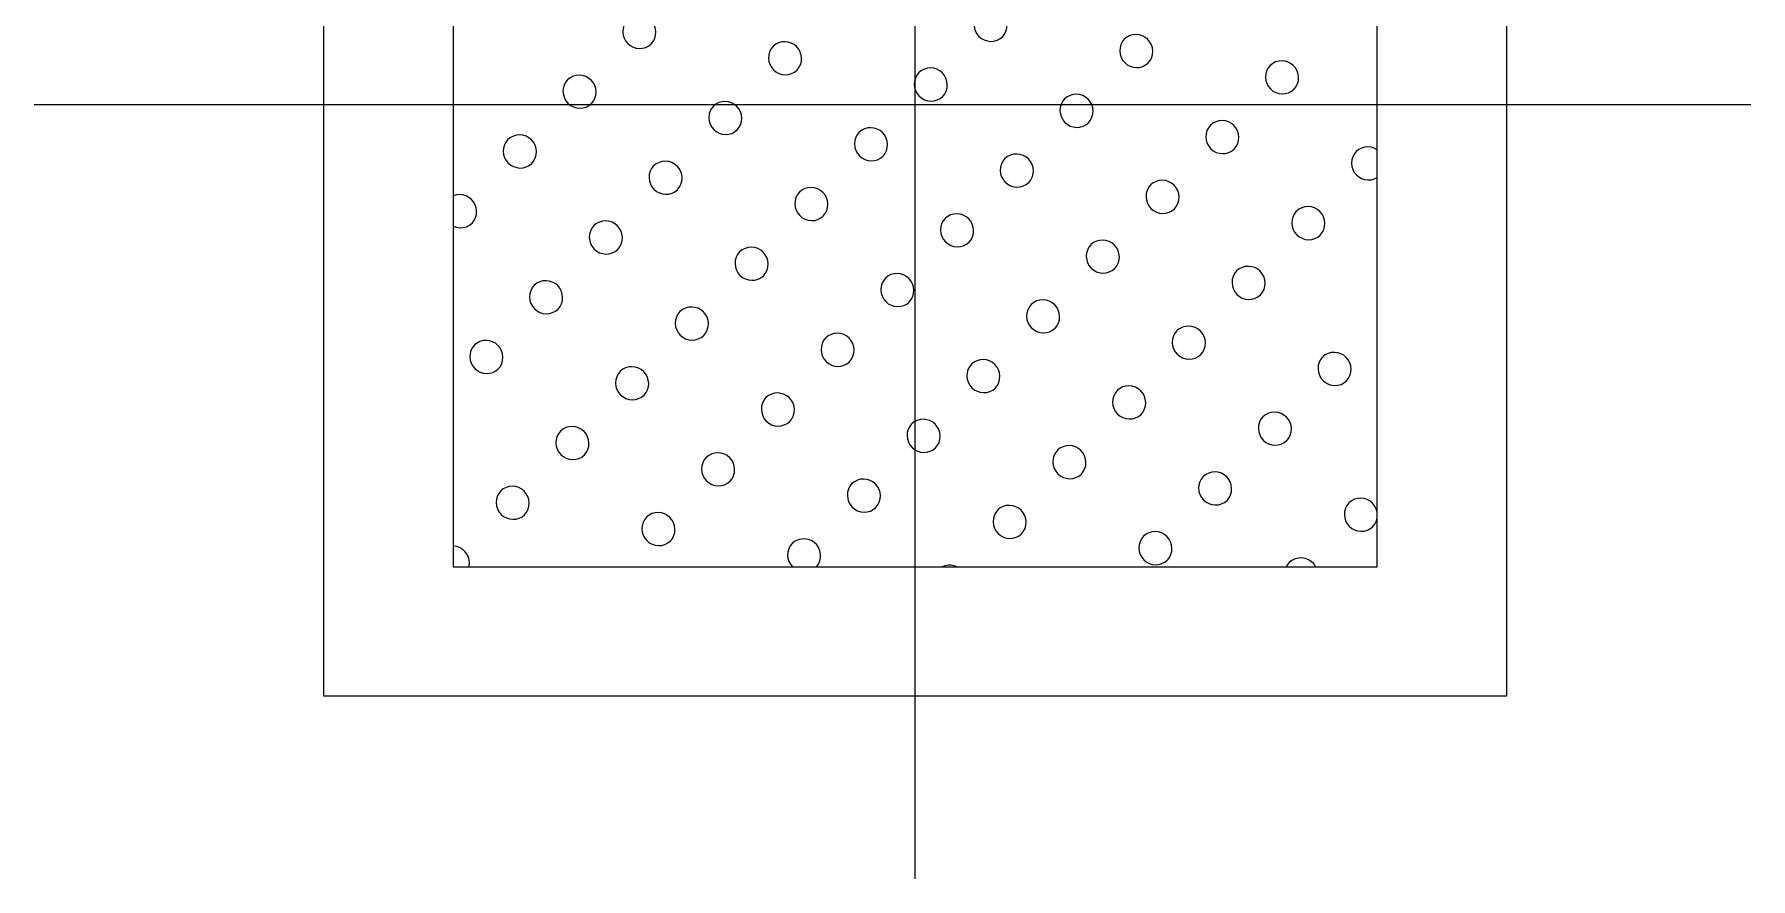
# Model space of a CAD drawing. Header units: centimetres. Extents: x 2956 to 3877, y -643 to -349.
# Drawn here: x 3553.15 to 3578.55, y -562.58 to -550.09 of the extents above; entities that cross this region are included whole.
import ezdxf

# ---------------------------------------------------------------- set-up
doc = ezdxf.new("R2010")
doc.units = ezdxf.units.CM
doc.layers.get('0').update_dxf_attribs({"lineweight": 0})

msp = doc.modelspace()

# ---------------------------------------------------------------- linework, layer by layer
for p, q in [((3566.189, -562.581, -5082402.957), (3566.189, -537.184, -5082402.957)), ((3557.439, -559.882, -5082402.957), (3557.439, -542.382, -5082402.957)), ((3574.939, -542.382, -5082402.957), (3574.939, -559.882, -5082402.957)), ((3559.354, -544.298, -5082402.957), (3559.354, -557.967, -5082402.957)), ((3573.023, -557.967, -5082402.957), (3573.023, -544.298, -5082402.957)), ((3578.551, -551.132, -5082402.957), (3553.154, -551.132, -5082402.957)), ((3559.354, -557.967, -5082402.957), (3573.023, -557.967, -5082402.957)), ((3574.939, -559.882, -5082402.957), (3557.439, -559.882, -5082402.957))]:
    msp.add_line(p, q)
at = {"elevation": -5082402.957}
msp.add_lwpolyline([(3573.023, -544.298), (3559.354, -544.298), (3559.354, -557.967), (3573.023, -557.967)], close=True, dxfattribs=at)
for points in [[(3562.283, -550.232), (3562.312, -550.194), (3562.334, -550.151), (3562.347, -550.104), (3562.351, -550.057), (3562.345, -550.009), (3562.331, -549.963), (3562.308, -549.921), (3562.277, -549.884), (3562.24, -549.853), (3562.198, -549.83), (3562.152, -549.816), (3562.105, -549.81), (3562.057, -549.814), (3562.01, -549.827), (3561.967, -549.849), (3561.929, -549.878)], [(3567.126, -549.772), (3567.097, -549.81), (3567.075, -549.853), (3567.062, -549.9), (3567.058, -549.948), (3567.064, -549.995), (3567.078, -550.041), (3567.101, -550.083), (3567.132, -550.12), (3567.169, -550.151), (3567.211, -550.174), (3567.257, -550.188), (3567.305, -550.194), (3567.353, -550.19), (3567.399, -550.177), (3567.442, -550.155), (3567.48, -550.126)], [(3567.48, -550.126), (3567.51, -550.088), (3567.531, -550.045), (3567.544, -549.998), (3567.548, -549.95), (3567.543, -549.903), (3567.528, -549.857), (3567.505, -549.815), (3567.475, -549.778), (3567.438, -549.747), (3567.395, -549.724), (3567.35, -549.71), (3567.302, -549.704), (3567.254, -549.708), (3567.208, -549.721), (3567.165, -549.743), (3567.127, -549.772)], [(3561.929, -549.878), (3561.9, -549.916), (3561.878, -549.959), (3561.865, -550.006), (3561.861, -550.054), (3561.867, -550.101), (3561.881, -550.147), (3561.904, -550.189), (3561.935, -550.227), (3561.972, -550.257), (3562.014, -550.28), (3562.06, -550.294), (3562.107, -550.3), (3562.155, -550.296), (3562.202, -550.283), (3562.245, -550.261), (3562.283, -550.232)], [(3564.086, -550.267), (3564.056, -550.305), (3564.035, -550.348), (3564.022, -550.395), (3564.018, -550.442), (3564.023, -550.49), (3564.038, -550.536), (3564.061, -550.578), (3564.091, -550.615), (3564.128, -550.646), (3564.171, -550.669), (3564.216, -550.683), (3564.264, -550.689), (3564.312, -550.685), (3564.358, -550.672), (3564.401, -550.65), (3564.439, -550.621)], [(3564.44, -550.621), (3564.469, -550.583), (3564.491, -550.54), (3564.504, -550.493), (3564.507, -550.445), (3564.502, -550.398), (3564.488, -550.352), (3564.465, -550.31), (3564.434, -550.272), (3564.397, -550.242), (3564.355, -550.219), (3564.309, -550.205), (3564.261, -550.199), (3564.213, -550.203), (3564.167, -550.216), (3564.124, -550.238), (3564.086, -550.267)], [(3569.283, -550.161), (3569.253, -550.199), (3569.232, -550.242), (3569.219, -550.289), (3569.215, -550.336), (3569.221, -550.384), (3569.235, -550.43), (3569.258, -550.472), (3569.288, -550.509), (3569.326, -550.54), (3569.368, -550.563), (3569.414, -550.577), (3569.461, -550.583), (3569.509, -550.579), (3569.556, -550.566), (3569.598, -550.544), (3569.636, -550.515)], [(3569.637, -550.514), (3569.666, -550.476), (3569.688, -550.434), (3569.701, -550.387), (3569.705, -550.339), (3569.699, -550.292), (3569.685, -550.246), (3569.662, -550.204), (3569.631, -550.166), (3569.594, -550.136), (3569.552, -550.113), (3569.506, -550.099), (3569.458, -550.093), (3569.411, -550.097), (3569.364, -550.11), (3569.321, -550.131), (3569.283, -550.161)], [(3566.596, -551.009), (3566.626, -550.971), (3566.647, -550.929), (3566.66, -550.882), (3566.664, -550.834), (3566.659, -550.787), (3566.644, -550.741), (3566.621, -550.698), (3566.591, -550.661), (3566.554, -550.631), (3566.511, -550.608), (3566.466, -550.593), (3566.418, -550.588), (3566.37, -550.592), (3566.324, -550.605), (3566.281, -550.626), (3566.243, -550.656)], [(3571.44, -550.55), (3571.41, -550.588), (3571.389, -550.631), (3571.376, -550.677), (3571.372, -550.725), (3571.377, -550.773), (3571.392, -550.819), (3571.415, -550.861), (3571.445, -550.898), (3571.482, -550.929), (3571.524, -550.952), (3571.57, -550.966), (3571.618, -550.972), (3571.666, -550.968), (3571.712, -550.955), (3571.755, -550.933), (3571.793, -550.904)], [(3571.794, -550.903), (3571.823, -550.865), (3571.845, -550.822), (3571.858, -550.776), (3571.861, -550.728), (3571.856, -550.681), (3571.842, -550.635), (3571.819, -550.592), (3571.788, -550.555), (3571.751, -550.525), (3571.709, -550.502), (3571.663, -550.487), (3571.615, -550.482), (3571.567, -550.486), (3571.521, -550.499), (3571.478, -550.52), (3571.44, -550.55)], [(3561.045, -550.762), (3561.016, -550.8), (3560.994, -550.843), (3560.981, -550.89), (3560.977, -550.937), (3560.983, -550.985), (3560.997, -551.031), (3561.02, -551.073), (3561.051, -551.11), (3561.088, -551.141), (3561.13, -551.164), (3561.176, -551.178), (3561.224, -551.184), (3561.271, -551.18), (3561.318, -551.167), (3561.361, -551.145), (3561.399, -551.116)], [(3561.399, -551.116), (3561.429, -551.078), (3561.45, -551.035), (3561.463, -550.988), (3561.467, -550.94), (3561.461, -550.893), (3561.447, -550.847), (3561.424, -550.805), (3561.394, -550.767), (3561.356, -550.737), (3561.314, -550.714), (3561.268, -550.7), (3561.221, -550.694), (3561.173, -550.698), (3561.126, -550.711), (3561.084, -550.733), (3561.046, -550.762)], [(3566.242, -550.656), (3566.213, -550.694), (3566.191, -550.737), (3566.178, -550.784), (3566.175, -550.831), (3566.18, -550.879), (3566.194, -550.925), (3566.217, -550.967), (3566.248, -551.004), (3566.285, -551.035), (3566.327, -551.058), (3566.373, -551.072), (3566.421, -551.078), (3566.469, -551.074), (3566.515, -551.061), (3566.558, -551.039), (3566.596, -551.01)], [(3563.556, -551.504), (3563.585, -551.466), (3563.607, -551.423), (3563.62, -551.377), (3563.624, -551.329), (3563.618, -551.282), (3563.604, -551.236), (3563.581, -551.193), (3563.55, -551.156), (3563.513, -551.126), (3563.471, -551.103), (3563.425, -551.088), (3563.377, -551.083), (3563.329, -551.087), (3563.283, -551.1), (3563.24, -551.121), (3563.202, -551.151)], [(3568.399, -551.045), (3568.37, -551.083), (3568.348, -551.126), (3568.335, -551.172), (3568.331, -551.22), (3568.337, -551.268), (3568.351, -551.314), (3568.374, -551.356), (3568.405, -551.393), (3568.442, -551.424), (3568.484, -551.447), (3568.53, -551.461), (3568.578, -551.467), (3568.625, -551.463), (3568.672, -551.45), (3568.715, -551.428), (3568.753, -551.399)], [(3568.753, -551.398), (3568.782, -551.36), (3568.804, -551.317), (3568.817, -551.271), (3568.821, -551.223), (3568.815, -551.176), (3568.801, -551.13), (3568.778, -551.087), (3568.747, -551.05), (3568.71, -551.02), (3568.668, -550.997), (3568.622, -550.982), (3568.575, -550.977), (3568.527, -550.981), (3568.48, -550.994), (3568.437, -551.015), (3568.399, -551.045)], [(3563.202, -551.151), (3563.172, -551.189), (3563.151, -551.232), (3563.138, -551.278), (3563.134, -551.326), (3563.139, -551.374), (3563.154, -551.42), (3563.177, -551.462), (3563.207, -551.499), (3563.244, -551.53), (3563.287, -551.553), (3563.333, -551.567), (3563.38, -551.573), (3563.428, -551.569), (3563.474, -551.556), (3563.517, -551.534), (3563.555, -551.505)], [(3560.515, -551.999), (3560.545, -551.961), (3560.566, -551.918), (3560.579, -551.872), (3560.583, -551.824), (3560.578, -551.777), (3560.563, -551.731), (3560.54, -551.688), (3560.51, -551.651), (3560.473, -551.621), (3560.43, -551.598), (3560.385, -551.583), (3560.337, -551.578), (3560.289, -551.582), (3560.243, -551.595), (3560.2, -551.616), (3560.162, -551.646)], [(3565.358, -551.54), (3565.329, -551.578), (3565.307, -551.621), (3565.295, -551.667), (3565.291, -551.715), (3565.296, -551.763), (3565.311, -551.809), (3565.333, -551.851), (3565.364, -551.888), (3565.401, -551.919), (3565.443, -551.942), (3565.489, -551.956), (3565.537, -551.962), (3565.585, -551.958), (3565.631, -551.945), (3565.674, -551.923), (3565.712, -551.894)], [(3565.713, -551.893), (3565.742, -551.855), (3565.763, -551.812), (3565.776, -551.766), (3565.78, -551.718), (3565.775, -551.67), (3565.76, -551.625), (3565.738, -551.582), (3565.707, -551.545), (3565.67, -551.515), (3565.628, -551.492), (3565.582, -551.477), (3565.534, -551.472), (3565.486, -551.476), (3565.44, -551.489), (3565.397, -551.51), (3565.359, -551.54)], [(3570.556, -551.434), (3570.526, -551.472), (3570.505, -551.515), (3570.492, -551.561), (3570.488, -551.609), (3570.493, -551.657), (3570.508, -551.703), (3570.531, -551.745), (3570.561, -551.782), (3570.598, -551.813), (3570.641, -551.836), (3570.686, -551.85), (3570.734, -551.855), (3570.782, -551.852), (3570.828, -551.839), (3570.871, -551.817), (3570.909, -551.788)], [(3570.91, -551.787), (3570.939, -551.749), (3570.961, -551.706), (3570.974, -551.66), (3570.977, -551.612), (3570.972, -551.564), (3570.958, -551.519), (3570.935, -551.476), (3570.904, -551.439), (3570.867, -551.409), (3570.825, -551.386), (3570.779, -551.371), (3570.731, -551.366), (3570.683, -551.37), (3570.637, -551.383), (3570.594, -551.404), (3570.556, -551.434)], [(3560.161, -551.646), (3560.132, -551.684), (3560.11, -551.727), (3560.097, -551.773), (3560.093, -551.821), (3560.099, -551.869), (3560.113, -551.915), (3560.136, -551.957), (3560.167, -551.994), (3560.204, -552.025), (3560.246, -552.048), (3560.292, -552.062), (3560.34, -552.068), (3560.388, -552.064), (3560.434, -552.051), (3560.477, -552.029), (3560.515, -552)], [(3567.869, -552.282), (3567.899, -552.244), (3567.92, -552.201), (3567.933, -552.155), (3567.937, -552.107), (3567.932, -552.059), (3567.917, -552.014), (3567.894, -551.971), (3567.864, -551.934), (3567.827, -551.904), (3567.784, -551.881), (3567.738, -551.866), (3567.691, -551.861), (3567.643, -551.865), (3567.597, -551.878), (3567.554, -551.899), (3567.516, -551.929)], [(3572.712, -551.823), (3572.683, -551.861), (3572.662, -551.903), (3572.649, -551.949), (3572.645, -551.997), (3572.65, -552.044), (3572.664, -552.09), (3572.686, -552.132), (3572.716, -552.169), (3572.752, -552.2), (3572.794, -552.223), (3572.839, -552.238), (3572.887, -552.244), (3572.934, -552.241), (3572.98, -552.229), (3573.023, -552.209)], [(3573.023, -551.797), (3572.981, -551.775), (3572.935, -551.76), (3572.888, -551.755), (3572.84, -551.759), (3572.794, -551.772), (3572.751, -551.793), (3572.713, -551.823)], [(3562.318, -552.035), (3562.288, -552.073), (3562.267, -552.116), (3562.254, -552.162), (3562.25, -552.21), (3562.256, -552.258), (3562.27, -552.304), (3562.293, -552.346), (3562.323, -552.383), (3562.361, -552.414), (3562.403, -552.437), (3562.449, -552.451), (3562.496, -552.456), (3562.544, -552.453), (3562.591, -552.44), (3562.633, -552.418), (3562.671, -552.389)], [(3562.672, -552.388), (3562.701, -552.35), (3562.723, -552.307), (3562.736, -552.261), (3562.74, -552.213), (3562.734, -552.165), (3562.72, -552.12), (3562.697, -552.077), (3562.666, -552.04), (3562.629, -552.01), (3562.587, -551.987), (3562.541, -551.972), (3562.493, -551.967), (3562.446, -551.971), (3562.399, -551.984), (3562.356, -552.005), (3562.318, -552.035)], [(3567.515, -551.929), (3567.486, -551.967), (3567.464, -552.01), (3567.451, -552.056), (3567.447, -552.104), (3567.453, -552.152), (3567.467, -552.198), (3567.49, -552.24), (3567.521, -552.277), (3567.558, -552.308), (3567.6, -552.331), (3567.646, -552.345), (3567.694, -552.35), (3567.742, -552.347), (3567.788, -552.334), (3567.831, -552.312), (3567.869, -552.283)], [(3564.829, -552.777), (3564.858, -552.739), (3564.88, -552.696), (3564.893, -552.65), (3564.896, -552.602), (3564.891, -552.554), (3564.877, -552.509), (3564.854, -552.466), (3564.823, -552.429), (3564.786, -552.399), (3564.744, -552.376), (3564.698, -552.361), (3564.65, -552.356), (3564.602, -552.36), (3564.556, -552.373), (3564.513, -552.394), (3564.475, -552.424)], [(3569.672, -552.318), (3569.642, -552.356), (3569.621, -552.399), (3569.608, -552.445), (3569.604, -552.493), (3569.609, -552.541), (3569.624, -552.587), (3569.647, -552.629), (3569.677, -552.666), (3569.714, -552.697), (3569.757, -552.72), (3569.803, -552.734), (3569.85, -552.739), (3569.898, -552.735), (3569.944, -552.723), (3569.987, -552.701), (3570.025, -552.672)], [(3570.026, -552.671), (3570.055, -552.633), (3570.077, -552.59), (3570.09, -552.544), (3570.094, -552.496), (3570.088, -552.448), (3570.074, -552.402), (3570.051, -552.36), (3570.02, -552.323), (3569.983, -552.293), (3569.941, -552.27), (3569.895, -552.255), (3569.847, -552.25), (3569.799, -552.254), (3569.753, -552.267), (3569.71, -552.288), (3569.672, -552.317)], [(3559.631, -552.883), (3559.661, -552.845), (3559.683, -552.802), (3559.695, -552.755), (3559.699, -552.707), (3559.693, -552.659), (3559.678, -552.613), (3559.655, -552.57), (3559.624, -552.533), (3559.586, -552.503), (3559.543, -552.48), (3559.497, -552.467), (3559.448, -552.462), (3559.4, -552.467), (3559.354, -552.481)], [(3564.475, -552.424), (3564.445, -552.462), (3564.424, -552.505), (3564.411, -552.551), (3564.407, -552.599), (3564.412, -552.647), (3564.427, -552.693), (3564.45, -552.735), (3564.48, -552.772), (3564.517, -552.803), (3564.559, -552.826), (3564.605, -552.84), (3564.653, -552.845), (3564.701, -552.842), (3564.747, -552.829), (3564.79, -552.807), (3564.828, -552.778)], [(3561.788, -553.272), (3561.817, -553.234), (3561.839, -553.191), (3561.852, -553.145), (3561.856, -553.097), (3561.85, -553.049), (3561.836, -553.003), (3561.813, -552.961), (3561.782, -552.924), (3561.745, -552.894), (3561.703, -552.871), (3561.657, -552.856), (3561.61, -552.851), (3561.562, -552.855), (3561.515, -552.868), (3561.472, -552.889), (3561.434, -552.919)], [(3566.631, -552.813), (3566.602, -552.851), (3566.58, -552.894), (3566.567, -552.94), (3566.563, -552.988), (3566.569, -553.036), (3566.583, -553.082), (3566.606, -553.124), (3566.637, -553.161), (3566.674, -553.192), (3566.716, -553.215), (3566.762, -553.229), (3566.81, -553.234), (3566.858, -553.23), (3566.904, -553.218), (3566.947, -553.196), (3566.985, -553.167)], [(3566.985, -553.166), (3567.015, -553.128), (3567.036, -553.085), (3567.049, -553.039), (3567.053, -552.991), (3567.048, -552.943), (3567.033, -552.897), (3567.01, -552.855), (3566.98, -552.818), (3566.943, -552.788), (3566.9, -552.765), (3566.855, -552.75), (3566.807, -552.745), (3566.759, -552.749), (3566.713, -552.762), (3566.67, -552.783), (3566.632, -552.812)], [(3571.828, -552.707), (3571.799, -552.745), (3571.778, -552.788), (3571.765, -552.834), (3571.761, -552.882), (3571.766, -552.93), (3571.781, -552.976), (3571.803, -553.018), (3571.834, -553.055), (3571.871, -553.086), (3571.913, -553.108), (3571.959, -553.123), (3572.007, -553.128), (3572.055, -553.124), (3572.101, -553.111), (3572.144, -553.09), (3572.182, -553.061)], [(3572.183, -553.06), (3572.212, -553.022), (3572.233, -552.979), (3572.246, -552.933), (3572.25, -552.885), (3572.245, -552.837), (3572.23, -552.791), (3572.208, -552.749), (3572.177, -552.712), (3572.14, -552.681), (3572.098, -552.659), (3572.052, -552.644), (3572.004, -552.639), (3571.956, -552.643), (3571.91, -552.655), (3571.867, -552.677), (3571.829, -552.706)], [(3559.354, -552.928), (3559.401, -552.944), (3559.45, -552.951), (3559.499, -552.948), (3559.547, -552.936), (3559.592, -552.914), (3559.631, -552.884)], [(3561.434, -552.919), (3561.405, -552.957), (3561.383, -553), (3561.37, -553.046), (3561.366, -553.094), (3561.372, -553.142), (3561.386, -553.188), (3561.409, -553.23), (3561.44, -553.267), (3561.477, -553.298), (3561.519, -553.321), (3561.565, -553.335), (3561.612, -553.34), (3561.66, -553.337), (3561.707, -553.324), (3561.75, -553.302), (3561.788, -553.273)], [(3569.142, -553.555), (3569.171, -553.517), (3569.193, -553.474), (3569.206, -553.428), (3569.21, -553.38), (3569.204, -553.332), (3569.19, -553.286), (3569.167, -553.244), (3569.136, -553.207), (3569.099, -553.176), (3569.057, -553.153), (3569.011, -553.139), (3568.963, -553.134), (3568.916, -553.138), (3568.869, -553.15), (3568.826, -553.172), (3568.788, -553.201)], [(3563.591, -553.308), (3563.561, -553.346), (3563.54, -553.389), (3563.527, -553.435), (3563.523, -553.483), (3563.528, -553.531), (3563.543, -553.577), (3563.566, -553.619), (3563.596, -553.656), (3563.633, -553.687), (3563.676, -553.709), (3563.721, -553.724), (3563.769, -553.729), (3563.817, -553.725), (3563.863, -553.713), (3563.906, -553.691), (3563.944, -553.662)], [(3563.945, -553.661), (3563.974, -553.623), (3563.996, -553.58), (3564.009, -553.534), (3564.012, -553.486), (3564.007, -553.438), (3563.993, -553.392), (3563.97, -553.35), (3563.939, -553.313), (3563.902, -553.282), (3563.86, -553.26), (3563.814, -553.245), (3563.766, -553.24), (3563.718, -553.244), (3563.672, -553.257), (3563.629, -553.278), (3563.591, -553.307)], [(3568.788, -553.202), (3568.758, -553.24), (3568.737, -553.283), (3568.724, -553.329), (3568.72, -553.377), (3568.726, -553.425), (3568.74, -553.471), (3568.763, -553.513), (3568.793, -553.55), (3568.831, -553.581), (3568.873, -553.603), (3568.919, -553.618), (3568.966, -553.623), (3569.014, -553.619), (3569.061, -553.606), (3569.104, -553.585), (3569.142, -553.556)], [(3566.101, -554.05), (3566.131, -554.012), (3566.152, -553.969), (3566.165, -553.923), (3566.169, -553.875), (3566.164, -553.827), (3566.149, -553.781), (3566.126, -553.739), (3566.096, -553.702), (3566.059, -553.671), (3566.017, -553.648), (3565.971, -553.634), (3565.923, -553.629), (3565.875, -553.633), (3565.829, -553.645), (3565.786, -553.667), (3565.748, -553.696)], [(3570.945, -553.591), (3570.915, -553.629), (3570.894, -553.672), (3570.881, -553.718), (3570.877, -553.766), (3570.882, -553.814), (3570.897, -553.859), (3570.92, -553.902), (3570.95, -553.939), (3570.987, -553.969), (3571.029, -553.992), (3571.075, -554.007), (3571.123, -554.012), (3571.171, -554.008), (3571.217, -553.995), (3571.26, -553.974), (3571.298, -553.944)], [(3571.299, -553.944), (3571.328, -553.906), (3571.35, -553.863), (3571.363, -553.817), (3571.366, -553.769), (3571.361, -553.721), (3571.347, -553.675), (3571.324, -553.633), (3571.293, -553.596), (3571.256, -553.565), (3571.214, -553.542), (3571.168, -553.528), (3571.12, -553.523), (3571.072, -553.526), (3571.026, -553.539), (3570.983, -553.561), (3570.945, -553.59)], [(3560.55, -553.803), (3560.521, -553.841), (3560.499, -553.884), (3560.486, -553.93), (3560.482, -553.978), (3560.488, -554.026), (3560.502, -554.072), (3560.525, -554.114), (3560.556, -554.151), (3560.593, -554.182), (3560.635, -554.204), (3560.681, -554.219), (3560.729, -554.224), (3560.777, -554.22), (3560.823, -554.207), (3560.866, -554.186), (3560.904, -554.157)], [(3560.904, -554.156), (3560.934, -554.118), (3560.955, -554.075), (3560.968, -554.029), (3560.972, -553.981), (3560.967, -553.933), (3560.952, -553.887), (3560.929, -553.845), (3560.899, -553.808), (3560.862, -553.777), (3560.819, -553.755), (3560.773, -553.74), (3560.726, -553.735), (3560.678, -553.739), (3560.632, -553.752), (3560.589, -553.773), (3560.551, -553.802)], [(3565.747, -553.697), (3565.718, -553.735), (3565.696, -553.778), (3565.683, -553.824), (3565.68, -553.872), (3565.685, -553.92), (3565.699, -553.966), (3565.722, -554.008), (3565.753, -554.045), (3565.79, -554.075), (3565.832, -554.098), (3565.878, -554.113), (3565.926, -554.118), (3565.974, -554.114), (3566.02, -554.101), (3566.063, -554.08), (3566.101, -554.051)], [(3563.061, -554.545), (3563.09, -554.507), (3563.112, -554.464), (3563.125, -554.418), (3563.129, -554.37), (3563.123, -554.322), (3563.109, -554.276), (3563.086, -554.234), (3563.055, -554.197), (3563.018, -554.166), (3562.976, -554.143), (3562.93, -554.129), (3562.882, -554.124), (3562.834, -554.127), (3562.788, -554.14), (3562.745, -554.162), (3562.707, -554.191)], [(3567.904, -554.086), (3567.875, -554.124), (3567.853, -554.167), (3567.84, -554.213), (3567.836, -554.261), (3567.842, -554.309), (3567.856, -554.354), (3567.879, -554.397), (3567.91, -554.434), (3567.947, -554.464), (3567.989, -554.487), (3568.035, -554.502), (3568.083, -554.507), (3568.13, -554.503), (3568.177, -554.49), (3568.22, -554.469), (3568.258, -554.439)], [(3568.258, -554.439), (3568.287, -554.401), (3568.309, -554.358), (3568.322, -554.312), (3568.326, -554.264), (3568.32, -554.216), (3568.306, -554.17), (3568.283, -554.128), (3568.253, -554.091), (3568.215, -554.06), (3568.173, -554.037), (3568.127, -554.023), (3568.08, -554.018), (3568.032, -554.021), (3567.985, -554.034), (3567.942, -554.056), (3567.904, -554.085)], [(3562.707, -554.192), (3562.677, -554.23), (3562.656, -554.273), (3562.643, -554.319), (3562.639, -554.367), (3562.644, -554.415), (3562.659, -554.461), (3562.682, -554.503), (3562.712, -554.54), (3562.749, -554.57), (3562.792, -554.593), (3562.838, -554.608), (3562.885, -554.613), (3562.933, -554.609), (3562.979, -554.596), (3563.022, -554.575), (3563.06, -554.545)], [(3560.02, -555.04), (3560.05, -555.002), (3560.071, -554.959), (3560.084, -554.913), (3560.088, -554.865), (3560.083, -554.817), (3560.068, -554.771), (3560.045, -554.729), (3560.015, -554.692), (3559.978, -554.661), (3559.935, -554.638), (3559.89, -554.624), (3559.842, -554.619), (3559.794, -554.622), (3559.748, -554.635), (3559.705, -554.657), (3559.667, -554.686)], [(3564.863, -554.581), (3564.834, -554.619), (3564.813, -554.662), (3564.8, -554.708), (3564.796, -554.756), (3564.801, -554.804), (3564.816, -554.849), (3564.838, -554.892), (3564.869, -554.929), (3564.906, -554.959), (3564.948, -554.982), (3564.994, -554.997), (3565.042, -555.002), (3565.09, -554.998), (3565.136, -554.985), (3565.179, -554.964), (3565.217, -554.934)], [(3565.218, -554.934), (3565.247, -554.896), (3565.268, -554.853), (3565.281, -554.807), (3565.285, -554.759), (3565.28, -554.711), (3565.265, -554.665), (3565.243, -554.623), (3565.212, -554.586), (3565.175, -554.555), (3565.133, -554.532), (3565.087, -554.518), (3565.039, -554.513), (3564.991, -554.516), (3564.945, -554.529), (3564.902, -554.551), (3564.864, -554.58)], [(3570.061, -554.475), (3570.031, -554.513), (3570.01, -554.556), (3569.997, -554.602), (3569.993, -554.65), (3569.998, -554.698), (3570.013, -554.743), (3570.036, -554.786), (3570.066, -554.823), (3570.103, -554.853), (3570.146, -554.876), (3570.191, -554.891), (3570.239, -554.896), (3570.287, -554.892), (3570.333, -554.879), (3570.376, -554.858), (3570.414, -554.828)], [(3570.415, -554.828), (3570.444, -554.79), (3570.466, -554.747), (3570.479, -554.701), (3570.482, -554.653), (3570.477, -554.605), (3570.463, -554.559), (3570.44, -554.517), (3570.409, -554.48), (3570.372, -554.449), (3570.33, -554.426), (3570.284, -554.412), (3570.236, -554.406), (3570.188, -554.41), (3570.142, -554.423), (3570.099, -554.445), (3570.061, -554.474)], [(3559.666, -554.687), (3559.637, -554.725), (3559.615, -554.768), (3559.602, -554.814), (3559.598, -554.862), (3559.604, -554.91), (3559.618, -554.956), (3559.641, -554.998), (3559.672, -555.035), (3559.709, -555.065), (3559.751, -555.088), (3559.797, -555.103), (3559.845, -555.108), (3559.893, -555.104), (3559.939, -555.091), (3559.982, -555.07), (3560.02, -555.04)], [(3567.374, -555.323), (3567.404, -555.285), (3567.425, -555.242), (3567.438, -555.196), (3567.442, -555.148), (3567.437, -555.1), (3567.422, -555.054), (3567.399, -555.012), (3567.369, -554.975), (3567.332, -554.944), (3567.289, -554.921), (3567.243, -554.907), (3567.196, -554.901), (3567.148, -554.905), (3567.102, -554.918), (3567.059, -554.94), (3567.021, -554.969)], [(3572.217, -554.864), (3572.188, -554.902), (3572.166, -554.945), (3572.153, -554.991), (3572.15, -555.039), (3572.155, -555.086), (3572.169, -555.132), (3572.192, -555.175), (3572.223, -555.212), (3572.26, -555.242), (3572.302, -555.265), (3572.348, -555.28), (3572.396, -555.285), (3572.444, -555.281), (3572.49, -555.268), (3572.533, -555.247), (3572.571, -555.217)], [(3572.571, -555.217), (3572.601, -555.179), (3572.622, -555.136), (3572.635, -555.09), (3572.639, -555.042), (3572.634, -554.994), (3572.619, -554.948), (3572.596, -554.906), (3572.566, -554.869), (3572.529, -554.838), (3572.487, -554.815), (3572.441, -554.801), (3572.393, -554.795), (3572.345, -554.799), (3572.299, -554.812), (3572.256, -554.834), (3572.218, -554.863)], [(3561.823, -555.076), (3561.793, -555.114), (3561.772, -555.157), (3561.759, -555.203), (3561.755, -555.251), (3561.761, -555.299), (3561.775, -555.344), (3561.798, -555.387), (3561.828, -555.424), (3561.866, -555.454), (3561.908, -555.477), (3561.954, -555.492), (3562.001, -555.497), (3562.049, -555.493), (3562.096, -555.48), (3562.138, -555.459), (3562.177, -555.429)], [(3562.177, -555.429), (3562.206, -555.391), (3562.228, -555.348), (3562.241, -555.302), (3562.245, -555.254), (3562.239, -555.206), (3562.225, -555.16), (3562.202, -555.118), (3562.171, -555.081), (3562.134, -555.05), (3562.092, -555.027), (3562.046, -555.013), (3561.998, -555.008), (3561.951, -555.011), (3561.904, -555.024), (3561.861, -555.046), (3561.823, -555.075)], [(3567.02, -554.97), (3566.991, -555.008), (3566.969, -555.051), (3566.956, -555.097), (3566.952, -555.145), (3566.958, -555.193), (3566.972, -555.238), (3566.995, -555.281), (3567.026, -555.318), (3567.063, -555.348), (3567.105, -555.371), (3567.151, -555.386), (3567.199, -555.391), (3567.247, -555.387), (3567.293, -555.374), (3567.336, -555.353), (3567.374, -555.323)], [(3564.334, -555.818), (3564.363, -555.78), (3564.385, -555.737), (3564.398, -555.691), (3564.401, -555.643), (3564.396, -555.595), (3564.382, -555.549), (3564.359, -555.507), (3564.328, -555.47), (3564.291, -555.439), (3564.249, -555.416), (3564.203, -555.402), (3564.155, -555.396), (3564.107, -555.4), (3564.061, -555.413), (3564.018, -555.435), (3563.98, -555.464)], [(3569.177, -555.359), (3569.147, -555.397), (3569.126, -555.44), (3569.113, -555.486), (3569.109, -555.534), (3569.114, -555.581), (3569.129, -555.627), (3569.152, -555.67), (3569.182, -555.707), (3569.219, -555.737), (3569.262, -555.76), (3569.308, -555.775), (3569.355, -555.78), (3569.403, -555.776), (3569.449, -555.763), (3569.492, -555.742), (3569.53, -555.712)], [(3569.531, -555.712), (3569.56, -555.674), (3569.582, -555.631), (3569.595, -555.585), (3569.599, -555.537), (3569.593, -555.489), (3569.579, -555.443), (3569.556, -555.401), (3569.525, -555.364), (3569.488, -555.333), (3569.446, -555.31), (3569.4, -555.296), (3569.352, -555.29), (3569.304, -555.294), (3569.258, -555.307), (3569.215, -555.329), (3569.177, -555.358)], [(3563.98, -555.465), (3563.95, -555.503), (3563.929, -555.546), (3563.916, -555.592), (3563.912, -555.64), (3563.917, -555.687), (3563.932, -555.733), (3563.955, -555.776), (3563.985, -555.813), (3564.022, -555.843), (3564.064, -555.866), (3564.11, -555.881), (3564.158, -555.886), (3564.206, -555.882), (3564.252, -555.869), (3564.295, -555.848), (3564.333, -555.818)], [(3561.293, -556.313), (3561.322, -556.275), (3561.344, -556.232), (3561.357, -556.186), (3561.361, -556.138), (3561.355, -556.09), (3561.341, -556.044), (3561.318, -556.002), (3561.288, -555.965), (3561.25, -555.934), (3561.208, -555.911), (3561.162, -555.897), (3561.115, -555.891), (3561.067, -555.895), (3561.02, -555.908), (3560.977, -555.93), (3560.939, -555.959)], [(3566.136, -555.854), (3566.107, -555.892), (3566.085, -555.934), (3566.072, -555.981), (3566.069, -556.029), (3566.074, -556.076), (3566.088, -556.122), (3566.111, -556.164), (3566.142, -556.202), (3566.179, -556.232), (3566.221, -556.255), (3566.267, -556.269), (3566.315, -556.275), (3566.363, -556.271), (3566.409, -556.258), (3566.452, -556.237), (3566.49, -556.207)], [(3566.49, -556.207), (3566.52, -556.169), (3566.541, -556.126), (3566.554, -556.079), (3566.558, -556.032), (3566.553, -555.984), (3566.538, -555.938), (3566.515, -555.896), (3566.485, -555.859), (3566.448, -555.828), (3566.405, -555.805), (3566.36, -555.791), (3566.312, -555.785), (3566.264, -555.789), (3566.218, -555.802), (3566.175, -555.824), (3566.137, -555.853)], [(3571.333, -555.747), (3571.304, -555.785), (3571.283, -555.828), (3571.27, -555.875), (3571.266, -555.923), (3571.271, -555.97), (3571.286, -556.016), (3571.308, -556.058), (3571.339, -556.096), (3571.376, -556.126), (3571.418, -556.149), (3571.464, -556.163), (3571.512, -556.169), (3571.56, -556.165), (3571.606, -556.152), (3571.649, -556.13), (3571.687, -556.101)], [(3571.688, -556.101), (3571.717, -556.063), (3571.739, -556.02), (3571.751, -555.973), (3571.755, -555.926), (3571.75, -555.878), (3571.735, -555.832), (3571.713, -555.79), (3571.682, -555.753), (3571.645, -555.722), (3571.603, -555.699), (3571.557, -555.685), (3571.509, -555.679), (3571.461, -555.683), (3571.415, -555.696), (3571.372, -555.718), (3571.334, -555.747)], [(3560.939, -555.96), (3560.91, -555.998), (3560.888, -556.041), (3560.875, -556.087), (3560.871, -556.135), (3560.877, -556.182), (3560.891, -556.228), (3560.914, -556.271), (3560.945, -556.308), (3560.982, -556.338), (3561.024, -556.361), (3561.07, -556.376), (3561.118, -556.381), (3561.165, -556.377), (3561.212, -556.364), (3561.255, -556.343), (3561.293, -556.313)], [(3568.647, -556.596), (3568.676, -556.558), (3568.698, -556.515), (3568.711, -556.468), (3568.715, -556.42), (3568.709, -556.373), (3568.695, -556.327), (3568.672, -556.285), (3568.641, -556.248), (3568.604, -556.217), (3568.562, -556.194), (3568.516, -556.18), (3568.468, -556.174), (3568.421, -556.178), (3568.374, -556.191), (3568.331, -556.213), (3568.293, -556.242)], [(3563.096, -556.349), (3563.066, -556.387), (3563.045, -556.429), (3563.032, -556.476), (3563.028, -556.524), (3563.033, -556.571), (3563.048, -556.617), (3563.071, -556.659), (3563.101, -556.697), (3563.138, -556.727), (3563.181, -556.75), (3563.226, -556.764), (3563.274, -556.77), (3563.322, -556.766), (3563.368, -556.753), (3563.411, -556.732), (3563.449, -556.702)], [(3563.45, -556.702), (3563.479, -556.664), (3563.501, -556.621), (3563.514, -556.574), (3563.517, -556.527), (3563.512, -556.479), (3563.498, -556.433), (3563.475, -556.391), (3563.444, -556.354), (3563.407, -556.323), (3563.365, -556.3), (3563.319, -556.286), (3563.271, -556.28), (3563.223, -556.284), (3563.177, -556.297), (3563.134, -556.319), (3563.096, -556.348)], [(3568.293, -556.242), (3568.264, -556.28), (3568.242, -556.323), (3568.229, -556.37), (3568.225, -556.418), (3568.231, -556.465), (3568.245, -556.511), (3568.268, -556.553), (3568.298, -556.59), (3568.336, -556.621), (3568.378, -556.644), (3568.424, -556.658), (3568.471, -556.664), (3568.519, -556.66), (3568.566, -556.647), (3568.609, -556.625), (3568.647, -556.596)], [(3565.606, -557.091), (3565.636, -557.053), (3565.657, -557.01), (3565.67, -556.963), (3565.674, -556.915), (3565.669, -556.868), (3565.654, -556.822), (3565.631, -556.78), (3565.601, -556.743), (3565.564, -556.712), (3565.522, -556.689), (3565.476, -556.675), (3565.428, -556.669), (3565.38, -556.673), (3565.334, -556.686), (3565.291, -556.708), (3565.253, -556.737)], [(3570.45, -556.631), (3570.42, -556.669), (3570.399, -556.712), (3570.386, -556.759), (3570.382, -556.806), (3570.387, -556.854), (3570.402, -556.9), (3570.425, -556.942), (3570.455, -556.979), (3570.492, -557.01), (3570.535, -557.033), (3570.58, -557.047), (3570.628, -557.053), (3570.676, -557.049), (3570.722, -557.036), (3570.765, -557.014), (3570.803, -556.985)], [(3570.804, -556.985), (3570.833, -556.946), (3570.855, -556.904), (3570.868, -556.857), (3570.871, -556.809), (3570.866, -556.762), (3570.852, -556.716), (3570.829, -556.674), (3570.798, -556.636), (3570.761, -556.606), (3570.719, -556.583), (3570.673, -556.569), (3570.625, -556.563), (3570.577, -556.567), (3570.531, -556.58), (3570.488, -556.601), (3570.45, -556.631)], [(3560.055, -556.843), (3560.026, -556.881), (3560.004, -556.924), (3559.991, -556.971), (3559.987, -557.019), (3559.993, -557.066), (3560.007, -557.112), (3560.03, -557.154), (3560.061, -557.192), (3560.098, -557.222), (3560.14, -557.245), (3560.186, -557.259), (3560.234, -557.265), (3560.282, -557.261), (3560.328, -557.248), (3560.371, -557.227), (3560.409, -557.197)], [(3560.409, -557.197), (3560.439, -557.159), (3560.46, -557.116), (3560.473, -557.069), (3560.477, -557.022), (3560.472, -556.974), (3560.457, -556.928), (3560.434, -556.886), (3560.404, -556.849), (3560.367, -556.818), (3560.324, -556.795), (3560.278, -556.781), (3560.231, -556.775), (3560.183, -556.779), (3560.137, -556.792), (3560.094, -556.814), (3560.056, -556.843)], [(3565.252, -556.737), (3565.223, -556.775), (3565.201, -556.818), (3565.188, -556.865), (3565.185, -556.913), (3565.19, -556.96), (3565.204, -557.006), (3565.227, -557.048), (3565.258, -557.085), (3565.295, -557.116), (3565.337, -557.139), (3565.383, -557.153), (3565.431, -557.159), (3565.479, -557.155), (3565.525, -557.142), (3565.568, -557.12), (3565.606, -557.091)], [(3562.566, -557.586), (3562.595, -557.548), (3562.617, -557.505), (3562.63, -557.458), (3562.634, -557.41), (3562.628, -557.363), (3562.614, -557.317), (3562.591, -557.275), (3562.56, -557.237), (3562.523, -557.207), (3562.481, -557.184), (3562.435, -557.17), (3562.387, -557.164), (3562.339, -557.168), (3562.293, -557.181), (3562.25, -557.203), (3562.212, -557.232)], [(3567.409, -557.126), (3567.38, -557.164), (3567.358, -557.207), (3567.345, -557.254), (3567.341, -557.301), (3567.347, -557.349), (3567.361, -557.395), (3567.384, -557.437), (3567.415, -557.474), (3567.452, -557.505), (3567.494, -557.528), (3567.54, -557.542), (3567.588, -557.548), (3567.635, -557.544), (3567.682, -557.531), (3567.725, -557.509), (3567.763, -557.48)], [(3567.763, -557.479), (3567.793, -557.441), (3567.814, -557.399), (3567.827, -557.352), (3567.831, -557.304), (3567.825, -557.257), (3567.811, -557.211), (3567.788, -557.169), (3567.758, -557.131), (3567.72, -557.101), (3567.678, -557.078), (3567.632, -557.064), (3567.585, -557.058), (3567.537, -557.062), (3567.49, -557.075), (3567.448, -557.096), (3567.409, -557.126)], [(3572.606, -557.02), (3572.577, -557.058), (3572.555, -557.101), (3572.542, -557.147), (3572.539, -557.195), (3572.544, -557.243), (3572.558, -557.289), (3572.581, -557.331), (3572.612, -557.368), (3572.649, -557.399), (3572.691, -557.422), (3572.737, -557.436), (3572.785, -557.442), (3572.833, -557.438), (3572.879, -557.425), (3572.922, -557.403), (3572.96, -557.374)], [(3573.023, -557.154), (3573.01, -557.108), (3572.987, -557.065), (3572.957, -557.027), (3572.92, -556.996), (3572.877, -556.973), (3572.831, -556.958), (3572.783, -556.952), (3572.735, -556.956), (3572.688, -556.969), (3572.645, -556.99), (3572.607, -557.02)], [(3562.212, -557.232), (3562.182, -557.27), (3562.161, -557.313), (3562.148, -557.36), (3562.144, -557.407), (3562.149, -557.455), (3562.164, -557.501), (3562.187, -557.543), (3562.217, -557.58), (3562.254, -557.611), (3562.297, -557.634), (3562.343, -557.648), (3562.39, -557.654), (3562.438, -557.65), (3562.484, -557.637), (3562.527, -557.615), (3562.565, -557.586)], [(3569.92, -557.868), (3569.949, -557.83), (3569.971, -557.787), (3569.984, -557.741), (3569.988, -557.693), (3569.982, -557.646), (3569.968, -557.6), (3569.945, -557.557), (3569.914, -557.52), (3569.877, -557.49), (3569.835, -557.467), (3569.789, -557.452), (3569.741, -557.447), (3569.693, -557.451), (3569.647, -557.464), (3569.604, -557.485), (3569.566, -557.515)], [(3572.96, -557.373), (3572.989, -557.337), (3573.01, -557.295), (3573.023, -557.25)], [(3559.586, -557.967), (3559.593, -557.919), (3559.59, -557.87), (3559.578, -557.823), (3559.556, -557.779), (3559.527, -557.74), (3559.49, -557.707), (3559.448, -557.682), (3559.402, -557.666), (3559.354, -557.659)], [(3564.368, -557.621), (3564.339, -557.659), (3564.318, -557.702), (3564.305, -557.747), (3564.301, -557.795), (3564.306, -557.842), (3564.32, -557.888), (3564.342, -557.93), (3564.372, -557.967)], [(3564.729, -557.967), (3564.758, -557.926), (3564.778, -557.88), (3564.789, -557.83), (3564.789, -557.779), (3564.779, -557.73), (3564.76, -557.683), (3564.731, -557.641), (3564.694, -557.606), (3564.652, -557.579), (3564.604, -557.561), (3564.554, -557.553), (3564.504, -557.556), (3564.455, -557.568), (3564.409, -557.59), (3564.369, -557.621)], [(3569.566, -557.515), (3569.536, -557.553), (3569.515, -557.596), (3569.502, -557.642), (3569.498, -557.69), (3569.503, -557.738), (3569.518, -557.784), (3569.541, -557.826), (3569.571, -557.863), (3569.608, -557.894), (3569.651, -557.917), (3569.696, -557.931), (3569.744, -557.937), (3569.792, -557.933), (3569.838, -557.92), (3569.881, -557.898), (3569.919, -557.869)], [(3566.806, -557.967), (3566.764, -557.951), (3566.719, -557.943), (3566.674, -557.943), (3566.63, -557.951), (3566.587, -557.967)], [(3571.722, -557.904), (3571.698, -557.934), (3571.679, -557.967)], [(3572.114, -557.967), (3572.086, -557.925), (3572.049, -557.89), (3572.006, -557.863), (3571.959, -557.845), (3571.909, -557.836), (3571.858, -557.839), (3571.809, -557.851), (3571.763, -557.873), (3571.723, -557.904)]]:
    msp.add_lwpolyline(points, dxfattribs=at)

doc.saveas('drawing.dxf')
